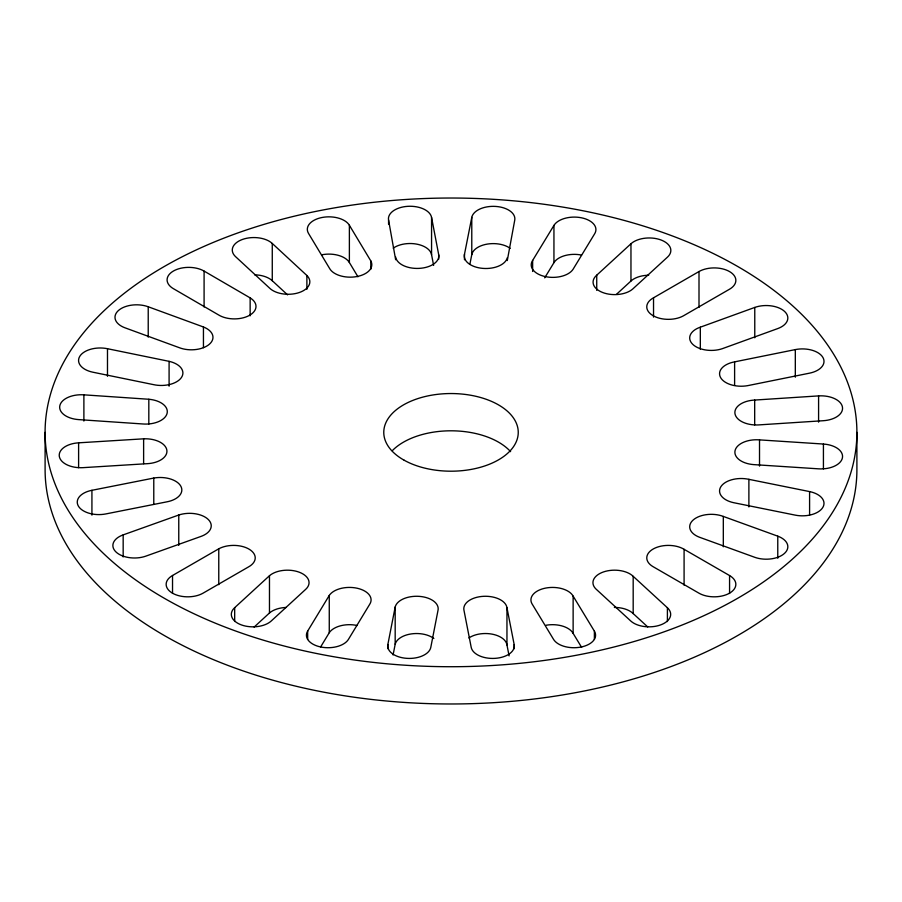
<?xml version="1.0" encoding="UTF-8"?>
<svg xmlns="http://www.w3.org/2000/svg" width="902" height="902" viewBox="0 0 902 902"><rect width="100%" height="100%" fill="white"/><g stroke="black" fill="none" stroke-linecap="round" stroke-linejoin="round"><path stroke-width="1.35" d="M387.849 644.513L395.177 607.001A21.614 12.481 0 0 1 419.599 596.391A21.614 12.481 0 0 1 437.977 610.496L430.795 647.388A21.614 12.481 0 0 1 406.825 658.347A21.614 12.481 0 0 1 387.849 644.513L387.849 648.651M393.08 654.976L395.177 644.265L395.177 607.001M464.485 259.776L464.485 254.263L471.78 217.371A21.614 12.481 0 0 1 495.773 206.434A21.614 12.481 0 0 1 514.715 220.28L507.285 260.554M469.886 264.196L471.78 254.635L471.78 217.371M307.661 631.084L329.264 595.444A21.614 12.481 0 0 1 357.169 588.239A21.614 12.481 0 0 1 369.662 604.351L348.42 639.405A21.614 12.481 0 0 1 320.841 647.005A21.614 12.481 0 0 1 307.661 631.084L307.661 639.36M532.642 260.43L553.941 225.399A21.614 12.481 0 0 1 581.542 217.81A21.614 12.481 0 0 1 594.677 233.742L573.018 269.36A21.614 12.481 0 0 1 545.101 276.553A21.614 12.481 0 0 1 532.642 260.43L532.642 271.479M320.627 646.959L329.264 632.708L329.264 595.444M544.707 277.839L553.941 262.662L553.941 225.399M234.678 607.677L269.472 575.724A21.614 12.481 0 0 1 299.453 572.285A21.614 12.481 0 0 1 305.406 589.592L271.198 621.027A21.614 12.481 0 0 1 241.375 624.906A21.614 12.481 0 0 1 234.678 607.677L234.678 621.478M254.116 627.082L269.472 612.977A21.614 12.481 0 0 1 286.024 607.463M596.729 275.189L630.96 243.765A21.614 12.481 0 0 1 660.794 239.898A21.614 12.481 0 0 1 667.48 257.126L632.663 289.068A21.614 12.481 0 0 1 602.671 292.507A21.614 12.481 0 0 1 596.729 275.189L596.729 290.376M616.438 294.356L630.96 281.018A21.614 12.481 0 0 1 648.707 275.223M172.53 575.499L218.769 548.811A21.614 12.481 0 0 1 249.324 549.307A21.614 12.481 0 0 1 248.467 566.941L202.995 593.2A21.614 12.481 0 0 1 172.429 593.144A21.614 12.481 0 0 1 172.53 575.499L172.53 593.437M653.533 297.795L699.005 271.536A21.614 12.481 0 0 1 729.571 271.592A21.614 12.481 0 0 1 729.47 289.249L683.231 315.937A21.614 12.481 0 0 1 652.676 315.441A21.614 12.481 0 0 1 653.533 297.795L653.533 317.109M700.324 327.189L754.771 307.435A21.614 12.481 0 0 1 784.56 311.415A21.614 12.481 0 0 1 777.648 328.61L722.288 348.691A21.614 12.481 0 0 1 692.691 344.282A21.614 12.481 0 0 1 700.324 327.189L700.324 349.266M123.168 534.886L178.765 515.019A21.614 12.481 0 0 1 208.317 519.541A21.614 12.481 0 0 1 200.481 536.6L145.808 556.151A21.614 12.481 0 0 1 116.076 552.058A21.614 12.481 0 0 1 123.168 534.886L123.168 556.962M734.611 361.86L795.316 349.593A21.614 12.481 0 0 1 822.816 357.305A21.614 12.481 0 0 1 809.455 373.18L747.735 385.639A21.614 12.481 0 0 1 720.574 377.532A21.614 12.481 0 0 1 734.611 361.86L734.611 385.312M91.925 490.305L153.78 478.06A21.614 12.481 0 0 1 180.851 486.257A21.614 12.481 0 0 1 166.644 501.884L105.816 513.937A21.614 12.481 0 0 1 78.406 506.135A21.614 12.481 0 0 1 91.925 490.305L91.925 515.143M754.681 400.06L818.588 395.899A21.614 12.481 0 0 1 842.423 406.949A21.614 12.481 0 0 1 823.278 420.715L758.311 424.932A21.614 12.481 0 0 1 734.95 413.544A21.614 12.481 0 0 1 754.681 400.06L754.681 424.898M78.609 442.826L143.621 438.823A21.614 12.481 0 0 1 166.87 450.278A21.614 12.481 0 0 1 147.015 463.696L83.063 467.653A21.614 12.481 0 0 1 59.34 456.536A21.614 12.481 0 0 1 78.609 442.826L78.609 467.676M759.518 439.883L823.425 444.043A21.614 12.481 0 0 1 842.412 457.878A21.614 12.481 0 0 1 818.441 468.826L753.474 464.598A21.614 12.481 0 0 1 735.096 450.493A21.614 12.481 0 0 1 759.518 439.883L759.518 466.108M83.886 394.839L148.819 399.259A21.614 12.481 0 0 1 167.073 413.409A21.614 12.481 0 0 1 142.55 423.951L78.677 419.61A21.614 12.481 0 0 1 59.825 405.72A21.614 12.481 0 0 1 83.886 394.839L83.886 421.054M748.885 479.334L809.59 491.59A21.614 12.481 0 0 1 822.759 507.522A21.614 12.481 0 0 1 795.181 515.121L733.461 502.651A21.614 12.481 0 0 1 720.98 486.539A21.614 12.481 0 0 1 748.885 479.334L748.885 506.935M107.485 348.713L169.091 361.341A21.614 12.481 0 0 1 181.449 377.487A21.614 12.481 0 0 1 153.487 384.624L92.883 372.21A21.614 12.481 0 0 1 79.838 356.245A21.614 12.481 0 0 1 107.485 348.713L107.485 376.314M723.314 516.429L777.772 536.171A21.614 12.481 0 0 1 784.481 553.4A21.614 12.481 0 0 1 754.658 557.267L699.298 537.175A21.614 12.481 0 0 1 693.334 519.868A21.614 12.481 0 0 1 723.314 516.429L723.314 546.781M148.221 306.77L203.446 326.986A21.614 12.481 0 0 1 209.287 344.305A21.614 12.481 0 0 1 179.272 347.676L124.961 327.798A21.614 12.481 0 0 1 118.376 310.57A21.614 12.481 0 0 1 148.221 306.77L148.221 337.123M729.571 575.555A21.614 12.481 0 0 1 729.47 593.2A21.614 12.481 0 0 1 698.903 593.144L652.676 566.445A21.614 12.481 0 0 1 653.533 548.811A21.614 12.481 0 0 1 684.088 549.307L729.571 575.555L729.571 593.493M250.147 297.885A21.614 12.481 0 0 1 249.177 315.52A21.614 12.481 0 0 1 218.622 314.956L173.308 288.617A21.614 12.481 0 0 1 173.522 270.972A21.614 12.481 0 0 1 204.089 271.085L250.147 297.885L250.147 315.824M667.401 607.756A21.614 12.481 0 0 1 660.501 624.951A21.614 12.481 0 0 1 630.723 620.959L595.94 588.995A21.614 12.481 0 0 1 603.585 571.902A21.614 12.481 0 0 1 633.181 576.322L667.401 607.756L667.401 621.557M614.363 607.441A21.614 12.481 0 0 1 633.181 613.574L647.704 626.913M306.883 275.493A21.614 12.481 0 0 1 299.16 292.564A21.614 12.481 0 0 1 269.574 288.099L235.523 256.608A21.614 12.481 0 0 1 242.514 239.425A21.614 12.481 0 0 1 272.269 243.461L306.883 275.493L306.883 289.294M254.635 274.828A21.614 12.481 0 0 1 272.269 280.725L287.546 294.853M594.384 631.152A21.614 12.481 0 0 1 581.023 647.038A21.614 12.481 0 0 1 553.524 639.326L531.943 603.686A21.614 12.481 0 0 1 545.981 588.014A21.614 12.481 0 0 1 573.131 596.109L594.384 631.152L594.384 639.439M573.131 596.109L573.131 633.373L581.632 647.388M370.812 260.937A21.614 12.481 0 0 1 356.707 276.587A21.614 12.481 0 0 1 329.591 268.446L308.495 233.37A21.614 12.481 0 0 1 321.913 217.517A21.614 12.481 0 0 1 349.378 225.263L370.812 260.937L370.812 269.213M349.378 225.263L349.378 262.527L357.947 276.79M514.174 644.592A21.614 12.481 0 0 1 495.029 658.359A21.614 12.481 0 0 1 471.194 647.309L463.876 609.797A21.614 12.481 0 0 1 483.607 596.312A21.614 12.481 0 0 1 506.958 607.7L514.174 644.592L514.174 648.73M506.958 607.7L506.958 644.953L509.1 655.889M388.57 224.215L388.57 220.077A21.614 12.481 0 0 1 407.76 206.332A21.614 12.481 0 0 1 431.562 217.416L438.744 254.928L438.744 259.077M431.562 217.416L431.562 254.668L433.614 265.391M388.57 220.077L395.651 259.742M856.9 432.374A405.9 234.34 0 0 1 248.05 635.324A405.9 234.34 0 0 1 248.05 229.424A405.9 234.34 0 0 1 856.9 432.374L856.9 469.626A405.9 234.34 0 0 1 451 703.977A405.9 234.34 0 0 1 45.1 469.626L45.1 432.374M823.425 444.043L823.425 468.882M818.588 395.899L818.588 422.125M809.59 491.59L809.59 515.053M795.316 349.593L795.316 377.194M777.772 536.171L777.772 558.259M754.771 307.435L754.771 337.788M699.005 271.536L699.005 307.413M684.088 549.307L684.088 585.184M633.181 576.322L633.181 613.574M630.96 243.765L630.96 281.018M272.269 243.461L272.269 280.725M269.472 575.724L269.472 612.977M218.769 548.811L218.769 584.688M204.089 271.085L204.089 306.973M203.446 326.986L203.446 347.687M178.765 515.019L178.765 545.383M169.091 361.341L169.091 386.191M153.78 478.06L153.78 504.274M148.819 399.259L148.819 424.098M143.621 438.823L143.621 463.662M507.285 257.792A21.614 12.481 0 0 1 482.829 268.379A21.614 12.481 0 0 1 464.485 254.263M438.744 254.928A21.614 12.481 0 0 1 418.968 268.39A21.614 12.481 0 0 1 395.651 256.98M553.941 262.662A21.614 12.481 0 0 1 581.542 255.074M471.78 254.635A21.614 12.481 0 0 1 487.362 244.081A21.614 12.481 0 0 1 510.205 248.354M393.238 248.174A21.614 12.481 0 0 1 416.16 244.025A21.614 12.481 0 0 1 431.562 254.668M321.913 254.781A21.614 12.481 0 0 1 349.378 262.527M329.264 632.708A21.614 12.481 0 0 1 357.169 625.503M395.177 644.265A21.614 12.481 0 0 1 411.188 633.926A21.614 12.481 0 0 1 433.851 638.503M468.905 637.951A21.614 12.481 0 0 1 491.985 634.117A21.614 12.481 0 0 1 506.958 644.953M545.981 625.266A21.614 12.481 0 0 1 573.131 633.373M392.223 450.763A67.244 38.831 0 0 1 451.868 430.806A67.244 38.831 0 0 1 510.6 451.643M404.22 460.257A67.244 38.831 0 0 0 516.226 441.822A67.244 38.831 0 0 0 432.554 395.031A67.244 38.831 0 0 0 404.22 460.257"/></g></svg>
